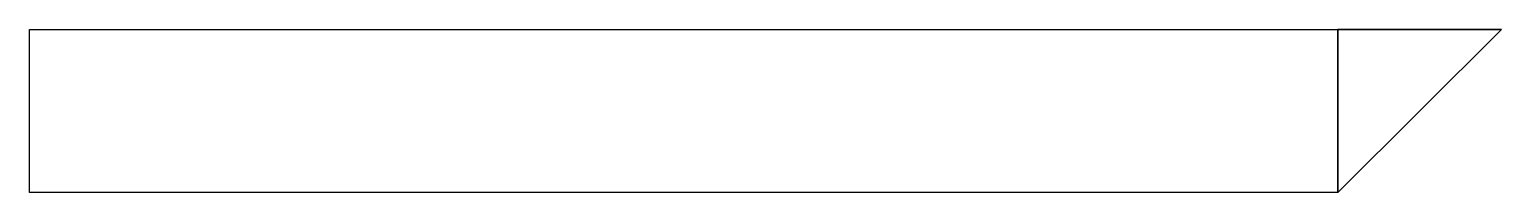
# Model space of a CAD drawing. Header units: millimetres. Extents: x -40 to 5, y -5 to 0.
import ezdxf

# ---------------------------------------------------------------- set-up
doc = ezdxf.new("R2010")
doc.units = ezdxf.units.MM
doc.layers.get('0').update_dxf_attribs({"linetype": 'CONTINUOUS'})

msp = doc.modelspace()

# ---------------------------------------------------------------- linework, layer by layer
msp.add_line((5, 0), (0, 0))
for points in [[(-40, 0), (0, 0), (0, -5), (-40, -5)], [(5, 0), (0, -5), (0, 0)]]:
    msp.add_lwpolyline(points, close=True)

doc.saveas('drawing.dxf')
